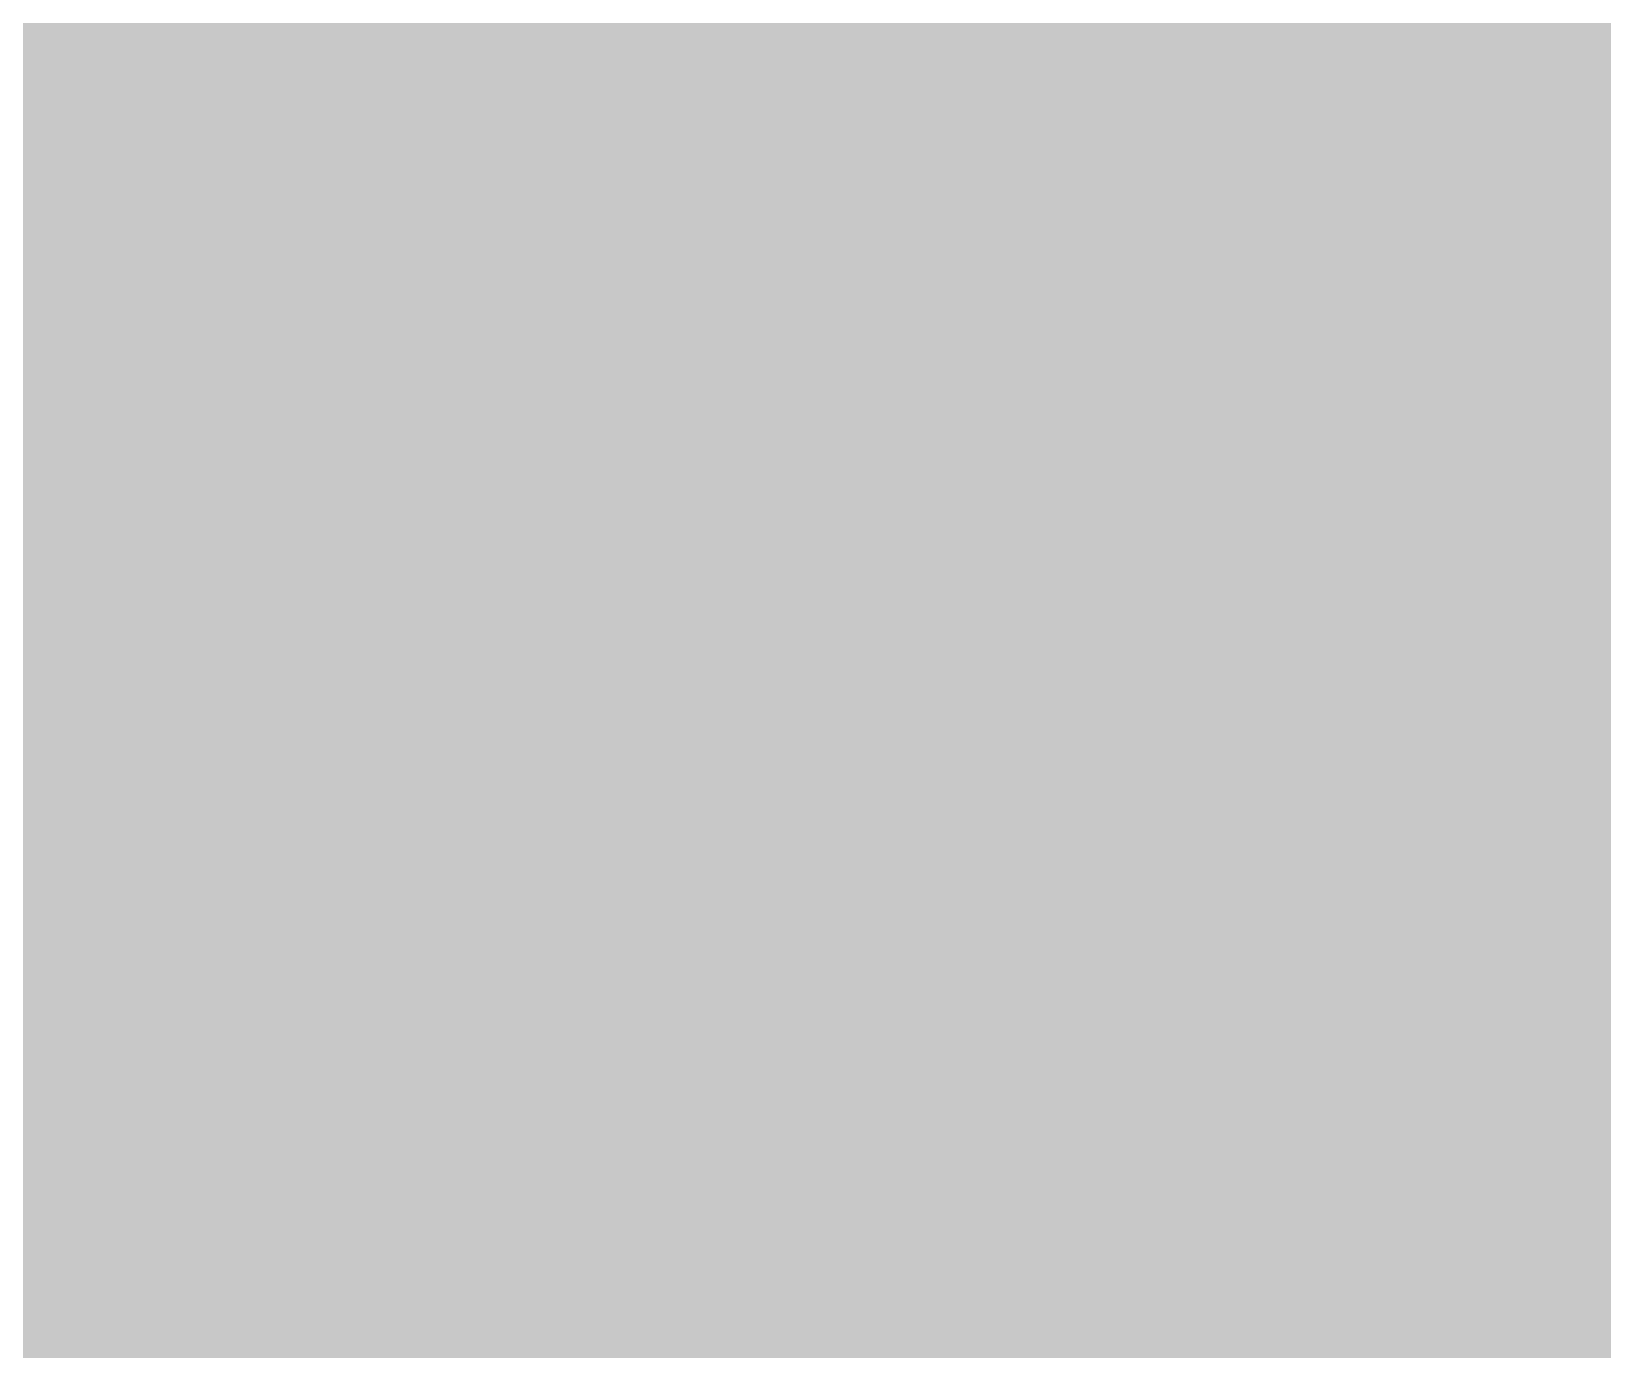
# Model space of a CAD drawing. Header units: inches. Extents: x -2 to 343, y -53 to 63.
# Drawn here: x 8.11 to 8.696, y -29.487 to -28.995 of the extents above; entities that cross this region are included whole.
import ezdxf

# ---------------------------------------------------------------- set-up
doc = ezdxf.new("R2010")
doc.units = ezdxf.units.IN
for name, color, linetype in [('Bottom Layer', 5, 'Continuous'), ('Bottom Overlay', 54, 'Continuous'), ('Bottom Paste', 16, 'Continuous'), ('Bottom Solder', 6, 'Continuous'), ('Drill Drawing', 1, 'Continuous'), ('Top Layer', 1, 'Continuous'), ('Top Overlay', 2, 'Continuous'), ('Top Paste', 8, 'Continuous'), ('Top Solder', 216, 'Continuous'), ('Via Holes', 16, 'Continuous')]:
    doc.layers.add(name, color=color, linetype=linetype)

# ---------------------------------------------------------------- blocks, each defined once
blk = doc.blocks.new('C___0603_16')
at = {"layer": 'Top Layer'}
blk.add_hatch(color=1, dxfattribs=at).paths.add_polyline_path([(1.143, 0.4445), (1.143, -0.4445), (0.381, -0.4445), (0.381, 0.4445)])
at = {"layer": 'Top Paste'}
blk.add_hatch(color=8, dxfattribs=at).paths.add_polyline_path([(1.143, 0.4445), (1.143, -0.4445), (0.381, -0.4445), (0.381, 0.4445)])
at = {"layer": 'Top Solder'}
blk.add_hatch(color=216, dxfattribs=at).paths.add_polyline_path([(1.203, 0.5045), (1.203, -0.5045), (0.321, -0.5045), (0.321, 0.5045)])
at = {"layer": 'Top Overlay'}
blk.add_lwpolyline([(1.2446, -0.5334, 0.127, 0.127, 0), (0.4572, -0.5334, 0.127, 0.127, 0)], format="xyseb", dxfattribs=at)
blk.add_lwpolyline([(0.42545, -0.5334, 0.0635, 0.0635, 1), (0.48895, -0.5334, 0.0635, 0.0635, 1)], format="xyseb", close=True, dxfattribs=at)
blk = doc.blocks.new('R___0603_B_65')
at = {"layer": 'Bottom Layer'}
blk.add_hatch(color=5, dxfattribs=at).paths.add_polyline_path([(-1.143, -0.4445), (-1.143, 0.4445), (-0.381, 0.4445), (-0.381, -0.4445)])
at = {"layer": 'Bottom Paste'}
blk.add_hatch(color=16, dxfattribs=at).paths.add_polyline_path([(-1.143, -0.4445), (-1.143, 0.4445), (-0.381, 0.4445), (-0.381, -0.4445)])
at = {"layer": 'Bottom Solder'}
blk.add_hatch(color=6, dxfattribs=at).paths.add_polyline_path([(-1.2446, -0.5461), (-1.2446, 0.5461), (-0.2794, 0.5461), (-0.2794, -0.5461)])
at = {"layer": 'Bottom Overlay'}
blk.add_lwpolyline([(-1.2192, 0.5334, 0.127, 0.127, 0), (1.2192, 0.5334, 0.127, 0.127, 0)], format="xyseb", dxfattribs=at)

msp = doc.modelspace()

# ---------------------------------------------------------------- hatches: boundary and pattern name
at = {"layer": 'Bottom Layer'}
msp.add_hatch(color=5, dxfattribs=at).paths.add_polyline_path([(8.00967, -30.25259), (8.77167, -30.25259), (8.77167, -28.78297), (8.00967, -28.78297)])
h = msp.add_hatch(color=5, dxfattribs=at)
edge = h.paths.add_edge_path()
edge.add_arc((8.39066, -29.08418), 0.3, 0, 360)
at = {"layer": 'Top Layer'}
msp.add_hatch(color=1, dxfattribs=at).paths.add_polyline_path([(8.00967, -30.25259), (8.77167, -30.25259), (8.77167, -27.35598), (8.00967, -27.35598)])
h = msp.add_hatch(color=1, dxfattribs=at)
edge = h.paths.add_edge_path()
edge.add_arc((8.39066, -29.08418), 0.3, 0, 360)
at = {"layer": 'Via Holes'}
h = msp.add_hatch(color=7, dxfattribs=at)
edge = h.paths.add_edge_path()
edge.add_arc((8.39066, -29.08418), 0.15, 0, 360)

# ---------------------------------------------------------------- linework, layer by layer
at = {"layer": 'Drill Drawing'}
for points in [[(8.13666, -28.83018, 0.0508, 0.0508, 0), (8.26366, -29.08418, 0.0508, 0.0508, 0)], [(8.51766, -29.08418, 0.0508, 0.0508, 0), (8.64466, -28.83018, 0.0508, 0.0508, 0)], [(8.13666, -29.33818, 0.0508, 0.0508, 0), (8.26366, -29.08418, 0.0508, 0.0508, 0)], [(8.51766, -29.08418, 0.0508, 0.0508, 0), (8.64466, -29.33818, 0.0508, 0.0508, 0)], [(8.13666, -29.33818, 0.0508, 0.0508, 0), (8.39066, -29.21118, 0.0508, 0.0508, 0)], [(8.39066, -29.21118, 0.0508, 0.0508, 0), (8.64466, -29.33818, 0.0508, 0.0508, 0)]]:
    msp.add_lwpolyline(points, format="xyseb", dxfattribs=at)
for points in [[(8.25096, -29.08418, 0.0254, 0.0254, 1), (8.27636, -29.08418, 0.0254, 0.0254, 1)], [(8.25096, -29.08418, 0.0254, 0.0254, 1), (8.27636, -29.08418, 0.0254, 0.0254, 1)], [(8.50496, -29.08418, 0.0254, 0.0254, 1), (8.53036, -29.08418, 0.0254, 0.0254, 1)], [(8.50496, -29.08418, 0.0254, 0.0254, 1), (8.53036, -29.08418, 0.0254, 0.0254, 1)], [(8.37796, -29.21118, 0.0254, 0.0254, 1), (8.40336, -29.21118, 0.0254, 0.0254, 1)], [(8.37796, -29.21118, 0.0254, 0.0254, 1), (8.40336, -29.21118, 0.0254, 0.0254, 1)], [(8.12396, -29.33818, 0.0254, 0.0254, 1), (8.14936, -29.33818, 0.0254, 0.0254, 1)], [(8.12396, -29.33818, 0.0254, 0.0254, 1), (8.14936, -29.33818, 0.0254, 0.0254, 1)], [(8.63196, -29.33818, 0.0254, 0.0254, 1), (8.65736, -29.33818, 0.0254, 0.0254, 1)], [(8.63196, -29.33818, 0.0254, 0.0254, 1), (8.65736, -29.33818, 0.0254, 0.0254, 1)]]:
    msp.add_lwpolyline(points, format="xyseb", close=True, dxfattribs=at)
at = {"layer": 'Top Layer'}
msp.add_lwpolyline([(8.39067, -29.65569, 0.254, 0.254, 0), (8.39067, -28.10599, 0.254, 0.254, 0)], format="xyseb", dxfattribs=at)

# ---------------------------------------------------------------- block references
at = {"rotation": 180}
msp.add_blockref('C___0603_16', (9.153, -29.808), dxfattribs=at)
msp.add_blockref('R___0603_B_65', (9.153, -29.808))

doc.saveas('drawing.dxf')
